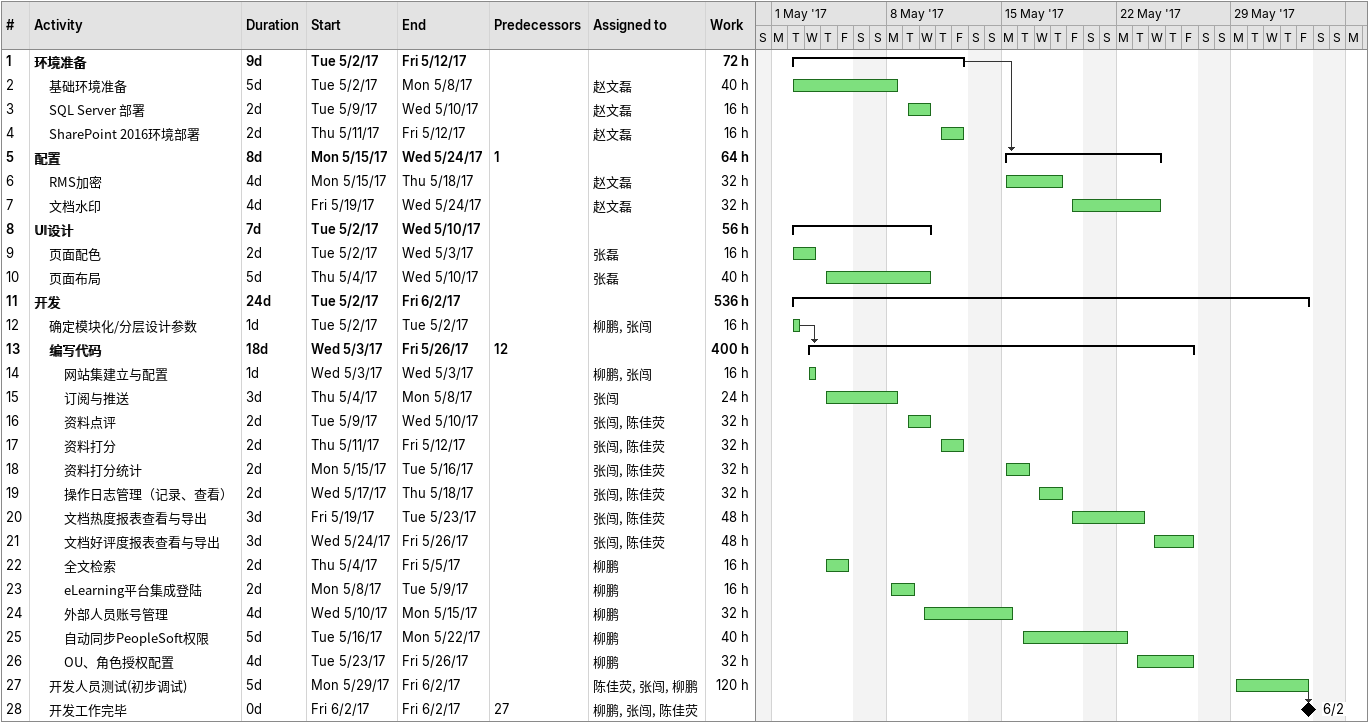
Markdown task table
| ID | Level | Task | Duration | Start | Finish | Predecessors | Resources | Work (h) |
|---|---|---|---|---|---|---|---|---|
| 1 | 1 | **环境准备** | 9d | 2017-05-02 | 2017-05-12 |  |  | 72 |
| 2 | 2 | 基础环境准备 | 5d | 2017-05-02 | 2017-05-08 |  | 赵文磊 | 40 |
| 3 | 2 | SQL Server 部署 | 2d | 2017-05-09 | 2017-05-10 |  | 赵文磊 | 16 |
| 4 | 2 | SharePoint 2016环境部署 | 2d | 2017-05-11 | 2017-05-12 |  | 赵文磊 | 16 |
| 5 | 1 | **配置** | 8d | 2017-05-15 | 2017-05-24 | 1 |  | 64 |
| 6 | 2 | RMS加密 | 4d | 2017-05-15 | 2017-05-18 |  | 赵文磊 | 32 |
| 7 | 2 | 文档水印 | 4d | 2017-05-19 | 2017-05-24 |  | 赵文磊 | 32 |
| 8 | 1 | **UI设计** | 7d | 2017-05-02 | 2017-05-10 |  |  | 56 |
| 9 | 2 | 页面配色 | 2d | 2017-05-02 | 2017-05-03 |  | 张磊 | 16 |
| 10 | 2 | 页面布局 | 5d | 2017-05-04 | 2017-05-10 |  | 张磊 | 40 |
| 11 | 1 | **开发** | 24d | 2017-05-02 | 2017-06-02 |  |  | 536 |
| 12 | 2 | 确定模块化/分层设计参数 | 1d | 2017-05-02 | 2017-05-02 |  | 柳鹏, 张闯 | 16 |
| 13 | 2 | **编写代码** | 18d | 2017-05-03 | 2017-05-26 | 12 |  | 400 |
| 14 | 3 | 网站集建立与配置 | 1d | 2017-05-03 | 2017-05-03 |  | 柳鹏, 张闯 | 16 |
| 15 | 3 | 订阅与推送 | 3d | 2017-05-04 | 2017-05-08 |  | 张闯 | 24 |
| 16 | 3 | 资料点评 | 2d | 2017-05-09 | 2017-05-10 |  | 张闯, 陈佳荧 | 32 |
| 17 | 3 | 资料打分 | 2d | 2017-05-11 | 2017-05-12 |  | 张闯, 陈佳荧 | 32 |
| 18 | 3 | 资料打分统计 | 2d | 2017-05-15 | 2017-05-16 |  | 张闯, 陈佳荧 | 32 |
| 19 | 3 | 操作日志管理（记录、查看） | 2d | 2017-05-17 | 2017-05-18 |  | 张闯, 陈佳荧 | 32 |
| 20 | 3 | 文档热度报表查看与导出 | 3d | 2017-05-19 | 2017-05-23 |  | 张闯, 陈佳荧 | 48 |
| 21 | 3 | 文档好评度报表查看与导出 | 3d | 2017-05-24 | 2017-05-26 |  | 张闯, 陈佳荧 | 48 |
| 22 | 3 | 全文检索 | 2d | 2017-05-04 | 2017-05-05 |  | 柳鹏 | 16 |
| 23 | 3 | eLearning平台集成登陆 | 2d | 2017-05-08 | 2017-05-09 |  | 柳鹏 | 16 |
| 24 | 3 | 外部人员账号管理 | 4d | 2017-05-10 | 2017-05-15 |  | 柳鹏 | 32 |
| 25 | 3 | 自动同步PeopleSoft权限 | 5d | 2017-05-16 | 2017-05-22 |  | 柳鹏 | 40 |
| 26 | 3 | OU、角色授权配置 | 4d | 2017-05-23 | 2017-05-26 |  | 柳鹏 | 32 |
| 27 | 2 | 开发人员测试(初步调试) | 5d | 2017-05-29 | 2017-06-02 |  | 陈佳荧, 张闯, 柳鹏 | 120 |
| 28 | 2 | 开发工作完毕 | 0d | 2017-06-02 | 2017-06-02 | 27 | 柳鹏, 张闯, 陈佳荧 |  |
